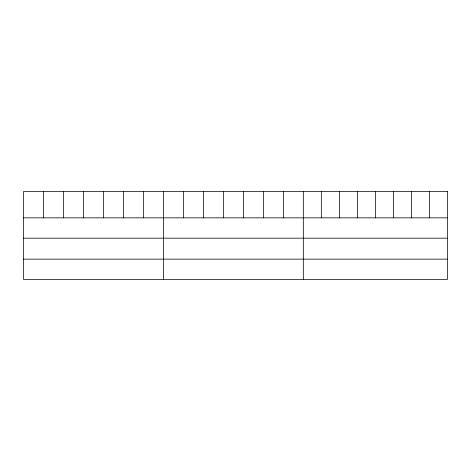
<?xml version="1.0" encoding="UTF-8"?>
<svg xmlns="http://www.w3.org/2000/svg" width="471" height="471" viewBox="0 0 471 471"><rect width="100%" height="100%" fill="white"/><g stroke="black" fill="none" stroke-linecap="round" stroke-linejoin="round"><path stroke-width="0.71" d="M23.55 217.843L447.45 217.843M23.55 238.179L447.45 238.179M23.55 259.132L447.45 259.132M429.434 191.532L429.434 217.843M411.418 191.532L411.418 217.843M393.403 191.532L393.403 217.843M375.387 191.532L375.387 217.843M357.371 191.532L357.371 217.843M339.356 191.532L339.356 217.843M321.34 191.532L321.34 217.843M303.324 191.532L303.324 279.468M283.342 191.532L283.342 217.843M263.354 191.532L263.354 217.843M243.372 191.532L243.372 217.843M223.389 191.532L223.389 217.843M203.407 191.532L203.407 217.843M183.419 191.532L183.419 217.843M163.437 191.532L163.437 279.468M143.455 191.532L143.455 217.843M123.467 191.532L123.467 217.843M103.485 191.532L103.485 217.843M83.502 191.532L83.502 217.843M63.52 191.532L63.52 217.843M43.532 191.532L43.532 217.843M447.45 191.532L23.55 191.532L23.55 279.468L447.45 279.468L447.45 191.532"/></g></svg>
